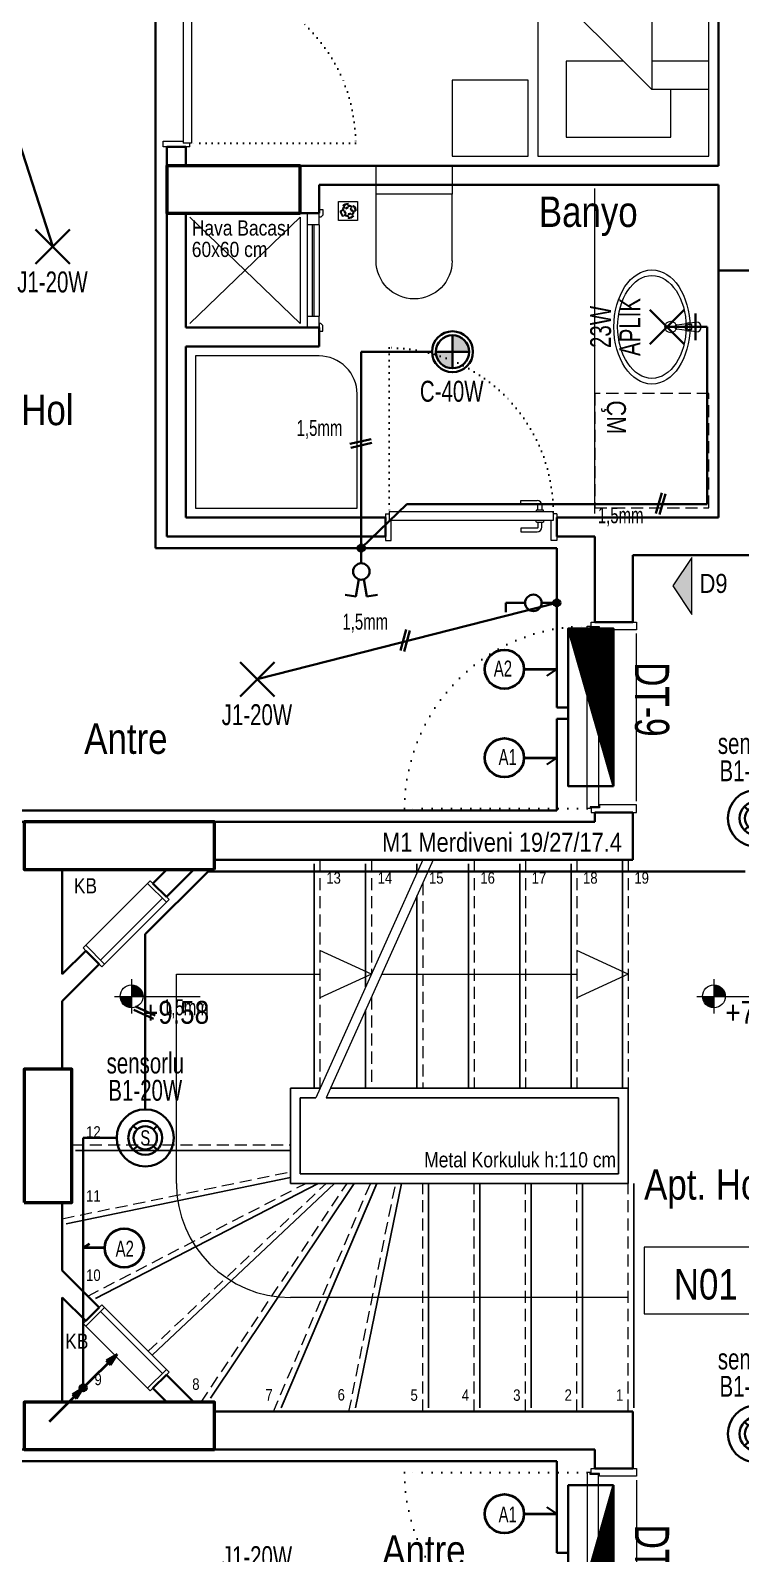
# Model space of a CAD drawing. Header units: millimetres. Extents: x 1852829 to 1882754, y -270850 to -231658.
# Drawn here: x 1865591 to 1865964, y -248051 to -247250 of the extents above; entities that cross this region are included whole.
import ezdxf
from ezdxf.enums import TextEntityAlignment as Align

# ---------------------------------------------------------------- set-up
doc = ezdxf.new("R2010")
doc.units = ezdxf.units.MM
for name, pattern in [('CONTINOUS', [0]), ('CONTINU', [0]), ('DASHED', [0.75, 0.5, -0.25]), ('DOT', [0.25, 0, -0.25]), ('izdüşüm arka', [3.175, 0, -3.175]), ('izdüşüm ön', [9.525, 6.35, -3.175])]:
    doc.linetypes.add(name, pattern=pattern)
for name, color, linetype, lineweight in [('a_ba', 6, 'Continuous', 50), ('a_doğrama', 251, 'Continuous', 20), ('a_duvar', 251, 'Continuous', 35), ('a_görünüş', 32, 'Continuous', 25), ('a_görünüş_ince', 8, 'Continuous', 20), ('a_izdüşüm_arka', 251, 'izdüşüm arka', 30), ('a_izdüşüm_ön', 6, 'izdüşüm ön', 9), ('a_not_kot', 251, 'Continuous', 13), ('a_not_mahal', 253, 'Continuous', 5), ('a_not_misc', 144, 'Continuous', 5), ('a_not_text', 7, 'Continuous', 13), ('a_tefriş', 8, 'Continuous', 20), ('Aydınlatma', 4, 'CONTINOUS', 35), ('Aydınlatma_', 3, 'Continuous', 40), ('Genel', 4, 'CONTINOUS', 40), ('Priz', 6, 'CONTINOUS', 40), ('Topraklama', 3, 'DASHED', 40)]:
    doc.layers.add(name, color=color, linetype=linetype, lineweight=lineweight)
doc.styles.add('Grupcad', font='arial.ttf', dxfattribs={"width": 0.7})
doc.styles.add('OL', font='tsimplex.shx', dxfattribs={"width": 0.8, "height": 12})
doc.styles.add('ROMANTUR', font='arial.ttf', dxfattribs={"width": 0.7})
doc.styles.get("Standard").update_dxf_attribs({"font": 'ARIALN.TTF'})

# ---------------------------------------------------------------- blocks, each defined once
blk = doc.blocks.new('K2')
at = {"layer": 'a_doğrama', "color": 251, "linetype": 'Continuous'}
for p, q in [((-13, 88.1), (-13, 1.9)), ((-13, 88.1), (-8.5, 88.1)), ((-12, 90), (-12, 88.1)), ((-12, 90), (-10, 90)), ((-8.5, 88.1), (-8.5, 1.9)), ((-13, 1.9), (-8.5, 1.9)), ((-12, 0), (-12, 1.9)), ((-12, 0), (-10, 0))]:
    blk.add_line(p, q, dxfattribs=at)
for points in [[(0, 90), (2, 90), (2, 87), (-8.5, 87)], [(0, 0), (2, 0), (2, 3), (-8.5, 3)]]:
    blk.add_lwpolyline(points, dxfattribs=at)
at = {"layer": 'a_doğrama', "color": 251}
for points in [[(-14, 80.1), (-16.5, 80.1, 0.414214), (-17, 79.6), (-17, 71.1), (-19, 71.1), (-19, 79.6)], [(-13, 83.1), (-13.5, 83.1, 0.414214), (-14, 82.6), (-14, 79.6, 0.414214), (-13.5, 79.1), (-13, 79.1)], [(-8.5, 83.1), (-8, 83.1, -0.414214), (-7.5, 82.6), (-7.5, 79.6, -0.414214), (-8, 79.1), (-8.5, 79.1)], [(-7.5, 80.1), (-5, 80.1, -0.414214), (-4.5, 79.6), (-4.5, 71.1), (-2.5, 71.1), (-2.5, 79.6)]]:
    blk.add_lwpolyline(points, format="xyb", dxfattribs=at)
for points in [[(-16.5, 82.1), (-14, 82.1)], [(-5, 82.1), (-7.5, 82.1)]]:
    blk.add_lwpolyline(points, dxfattribs=at)
for centre, start, end in [((-16.5, 79.6), 90, 180), ((-5, 79.6), 0, 90)]:
    blk.add_arc(centre, 2.5, start, end, dxfattribs=at)
at = {"layer": 'a_izdüşüm_arka', "color": 251}
blk.add_lwpolyline([(-99.2, 1.9), (-13, 1.9)], dxfattribs=at)
blk.add_arc((-13, 1.9), 86.2, 89.99996, 180, dxfattribs=at)
blk = doc.blocks.new('klozet')
at = {"layer": 'a_tefriş'}
blk.add_line((20, 0), (-20, 0), dxfattribs=at)
for points in [[(-20, 0), (-20, -15), (20, -15), (20, 0)], [(-20, -50), (-20, -15)], [(20, -50), (20, -15)]]:
    blk.add_lwpolyline(points, dxfattribs=at)
blk.add_arc((0, -50), 20, 180, 360, dxfattribs=at)
blk = doc.blocks.new('K1')
at = {"layer": 'a_doğrama', "color": 251}
for points in [[(-17.5, -2.5), (-22, -2.5), (-22, 0), (2, 0), (2, -4), (-17.5, -4), (-17.5, -2.5)], [(-27.5, -93.1), (-25, -93.1)], [(-17.5, -97.5), (-22, -97.5), (-22, -100), (2, -100), (2, -96), (-17.5, -96), (-17.5, -97.5)], [(-14.5, -93.1), (-17, -93.1)]]:
    blk.add_lwpolyline(points, dxfattribs=at)
blk.add_lwpolyline([(-18, -14), (-18, -4), (-18, -3), (-22.5, -3), (-22.5, -2.5), (-22.5, -2), (-24, -2), (-24, -2.5), (-24, -12.5), (-24, -88), (-24, -97.5), (-24, -98), (-22.5, -98), (-22.5, -97.5), (-22.5, -97), (-18, -97), (-18, -96), (-18, -86.5)], close=True, dxfattribs=at)
for points in [[(-25, -91.1), (-27.5, -91.1, -0.414214), (-28, -90.6), (-28, -82.1), (-30, -82.1), (-30, -90.6)], [(-17, -91.1), (-14.5, -91.1, 0.414214), (-14, -90.6), (-14, -82.1), (-12, -82.1), (-12, -90.6)], [(-24, -94.1), (-24.5, -94.1, -0.414214), (-25, -93.6), (-25, -90.6, -0.414214), (-24.5, -90.1), (-24, -90.1)], [(-18, -94.1), (-17.5, -94.1, 0.414214), (-17, -93.6), (-17, -90.6, 0.414214), (-17.5, -90.1), (-18, -90.1)]]:
    blk.add_lwpolyline(points, format="xyb", dxfattribs=at)
for centre, start, end in [((-27.5, -90.6), 180, 270), ((-14.5, -90.6), 270, 0)]:
    blk.add_arc(centre, 2.5, start, end, dxfattribs=at)
at = {"layer": 'a_görünüş_ince', "color": 251}
blk.add_line((2, -6), (2, -94), dxfattribs=at)
at = {"layer": 'a_izdüşüm_arka', "color": 251, "linetype": 'DOT', "ltscale": 20}
blk.add_line((-24, -2), (-120, -2), dxfattribs=at)
blk.add_arc((-24, -2), 96, 180, 270, dxfattribs=at)
blk = doc.blocks.new('M1')
at = {"layer": 'a_doğrama', "linetype": 'Continuous'}
for p, q in [((-24, 6), (-30, 6)), ((-30, 0), (-30, 6)), ((-24, 0), (-30, 0)), ((-24, 0), (-24, 6)), ((30, 6), (24, 6)), ((24, 6), (24, 0)), ((30, 0), (30, 6)), ((30, 0), (24, 0))]:
    blk.add_line(p, q, dxfattribs=at)
at = {"layer": 'a_doğrama'}
for p, q in [((24, 3.5), (-24, 3.5)), ((24, 2.5), (-24, 2.5))]:
    blk.add_line(p, q, dxfattribs=at)
for points in [[(-28, -1), (-28, 0), (-32, 0), (-32, -2), (-29, -2)], [(28, -1), (28, 0), (32, 0), (32, -2), (29, -2)]]:
    blk.add_lwpolyline(points, close=True, dxfattribs=at)
at = {"layer": 'a_görünüş_ince'}
for p, q in [((24, 6), (-24, 6)), ((-24, 0), (24, 0))]:
    blk.add_line(p, q, dxfattribs=at)
blk = doc.blocks.new('merdiven_c_blok')
at = {"layer": 'a_görünüş', "color": 253}
for p, q in [((2, 0), (7.5, 0)), ((-157.5, -2), (-157.5, -120)), ((-130.5, -2), (-130.5, -66.67)), ((-103.5, -2), (-103.5, -6.67)), ((-76.5, -2), (-76.5, -120)), ((-49.5, -2), (-49.5, -120)), ((-22.5, -2), (-22.5, -120)), ((4.5, 0), (4.5, -120)), ((-103.5, -18.85), (-103.5, -120)), ((-130.5, -78.85), (-130.5, -120)), ((-170, -170), (-170, -120)), ((-170, -120), (-154.5, -120)), ((-149.02, -120), (7.5, -120)), ((-165, -165), (-165, -125)), ((-165, -125), (-156.75, -125)), ((-151.27, -125), (2.5, -125)), ((-283, -152.75), (-170, -152.75)), ((-288, -191.25), (-170, -166.98)), ((2.5, -165), (-165, -165)), ((-272.51, -230.52), (-155.4, -170)), ((-242.66, -260.37), (-146.85, -170)), ((-212.01, -283), (-136.6, -170)), ((-174.85, -288), (-124.66, -170)), ((7.5, -170), (-170, -170)), ((-135.83, -288), (-111.61, -170)), ((-97.5, -288), (-97.5, -170)), ((-70.5, -288), (-70.5, -170)), ((-43.5, -288), (-43.5, -170)), ((-16.5, -288), (-16.5, -170)), ((10.5, -288), (10.5, -170))]:
    blk.add_line(p, q, dxfattribs=at)
for points in [[(7.5, -120), (7.5, -170)], [(2.5, -125), (2.5, -165)]]:
    blk.add_lwpolyline(points, dxfattribs=at)
at = {"layer": 'a_izdüşüm_ön', "color": 253}
for p, q in [((-154.5, 0), (-154.5, -120)), ((-127.5, 0), (-127.5, -60)), ((-73.5, 0), (-73.5, -120)), ((-46.5, 0), (-46.5, -120)), ((-19.5, 0), (-19.5, -120)), ((7.5, 0), (7.5, -120)), ((-100.5, -12.18), (-100.5, -120)), ((-127.5, -72.18), (-127.5, -120)), ((-285, -149.75), (-170, -149.75)), ((-290, -188.6), (-170, -163.92)), ((-276.6, -229.25), (-161.93, -170)), ((-244.78, -258.24), (-151.23, -170)), ((-216.95, -285), (-140.21, -170)), ((-178.96, -290), (-127.92, -170)), ((-139.3, -290), (-114.68, -170)), ((-100.5, -290), (-100.5, -170)), ((-73.5, -290), (-73.5, -170)), ((-46.5, -290), (-46.5, -170)), ((-19.5, -290), (-19.5, -170)), ((7.5, -290), (7.5, -170))]:
    blk.add_line(p, q, dxfattribs=at)
at = {"layer": 'a_not_misc', "color": 253}
for p, q in [((-230, -60), (-154.5, -60)), ((-230, -170), (-230, -60)), ((-122.02, -60), (-19.5, -60)), ((7.5, -230), (-170, -230))]:
    blk.add_line(p, q, dxfattribs=at)
for points in [[(-100.5, 0), (-156.75, -125)], [(-95.02, 0), (-151.27, -125)], [(-127.5, -60), (-154.5, -47.5)], [(7.5, -60), (-19.5, -47.5)], [(-127.5, -60), (-154.5, -72.5)], [(7.5, -60), (-19.5, -72.5)]]:
    blk.add_lwpolyline(points, dxfattribs=at)
blk.add_arc((-170, -170), 60, 180, 270, dxfattribs=at)
at = {"layer": 'a_not_text', "color": 253}
for s, p in [('13', (-151.19, -12.44)), ('14', (-124.19, -12.44)), ('15', (-97.19, -12.44)), ('16', (-70.19, -12.44)), ('17', (-43.19, -12.44)), ('18', (-16.19, -12.44)), ('19', (10.81, -12.44)), ('12', (-277.47, -145.98)), ('11', (-277.47, -179.6)), ('10', (-277.47, -221.29)), ('9', (-273.07, -276.08)), ('8', (-221.66, -278.54)), ('7', (-183.17, -284.17)), ('6', (-145.25, -284.17)), ('5', (-106.91, -284.33)), ('4', (-79.91, -284.33)), ('3', (-52.91, -284.33)), ('2', (-25.91, -284.33)), ('1', (1.09, -284.33))]:
    blk.add_text(s, height=6, dxfattribs=at).set_placement(p)
blk = doc.blocks.new('tefriş_yatak tek')
at = {"layer": 'a_tefriş'}
for points in [[(0, -0.45), (-1.9, -0.45), (-1.9, 0.45), (0, 0.45)], [(-1.9, -0.5), (-1.5, -0.5), (-1.5, -0.9), (-1.9, -0.9)]]:
    blk.add_lwpolyline(points, close=True, dxfattribs=at)
for points in [[(-1.55, 0.45), (-1.55, 0.15), (-0.95, -0.45), (-0.95, 0.15), (-1.55, 0.15)], [(-1.4, 0.45), (-1.4, 0.15)], [(-1.4, 0), (-1.4, -0.3), (-1.8, -0.3), (-1.8, 0.25), (-1.55, 0.25)]]:
    blk.add_lwpolyline(points, dxfattribs=at)
blk = doc.blocks.new('tefriş_süzgeç')
at = {"layer": 'a_tefriş'}
for p, q in [((5, 0), (-5, 0)), ((-5, 0), (-5, -10)), ((5, -10), (5, 0)), ((-3.62, -5.06), (-4.12, -5.06)), ((-2.62, -5.06), (-3.12, -5.06)), ((-2.58, -7.58), (-2.93, -7.93)), ((-2.55, -2.51), (-2.9, -2.15)), ((-1.96, -3.34), (-2.31, -2.98)), ((-1.87, -6.87), (-2.23, -7.23)), ((-1.62, -5.06), (-2.12, -5.06)), ((-1.17, -6.17), (-1.52, -6.52)), ((-1.15, -3.94), (-1.5, -3.59)), ((-0.16, -2.53), (-0.16, -2.03)), ((-0.06, -1.5), (-0.06, -1)), ((-0.06, -3), (-0.06, -3.5)), ((-0.06, -6.62), (-0.06, -7.12)), ((-0.06, -7.62), (-0.06, -8.12)), ((1.04, -3.96), (1.4, -3.6)), ((1.06, -6.15), (1.41, -6.5)), ((1.5, -5.06), (2, -5.06)), ((1.75, -3.25), (2.1, -2.9)), ((1.77, -6.85), (2.13, -7.2)), ((2.46, -2.54), (2.81, -2.19)), ((2.49, -7.55), (2.85, -7.9)), ((2.5, -5.06), (3, -5.06)), ((3.5, -5.06), (4, -5.06)), ((-5, -10), (5, -10)), ((-0.06, -8.62), (-0.06, -9.12))]:
    blk.add_line(p, q, dxfattribs=at)
for centre, radius, start, end in [((-0.06, -5.06), 4.06, 134.2896, 180), ((-0.06, -5.06), 3.56, 134.2896, 180), ((-0.06, -5.06), 3.06, 180, 225), ((-0.06, -5.06), 4.06, 225, 270), ((-0.06, -5.06), 2.56, 180, 225), ((-0.06, -5.06), 3.56, 225, 270), ((-0.38, -4.42), 2.4, 84.59432, 143.20159), ((-0.06, -5.06), 2.06, 134.2896, 180), ((-0.14, -4.97), 2.44, 90.34305, 138.12123), ((-0.06, -5.06), 1.56, 134.2896, 180), ((-0.06, -5.06), 2.06, 225, 270), ((-0.06, -5.06), 1.56, 225, 270), ((-0.06, -5.06), 4.06, 45, 90), ((-0.06, -5.06), 3.56, 45, 90), ((-0.06, -5.06), 2.06, 45, 90), ((-0.06, -5.06), 1.56, 45, 90), ((-0.06, -5.06), 2.56, 270, 315.7104), ((-0.06, -5.06), 3.06, 270, 315.7104), ((-0.06, -5.06), 1.56, 314.2896, 360), ((-0.06, -5.06), 2.06, 314.2896, 360), ((-0.06, -5.06), 2.56, 360, 45), ((-0.06, -5.06), 3.06, 360, 45), ((-0.06, -5.06), 3.56, 314.2896, 360), ((-0.06, -5.06), 4.06, 314.2896, 360)]:
    blk.add_arc(centre, radius, start, end, dxfattribs=at)
blk = doc.blocks.new('sembol_kot')
at = {"layer": 'a_not_kot'}
for points in [[(0, 10), (0, 0), (10, 0, 0.414214)], [(0, 0), (-10, 0, 0.414214), (0, -10)]]:
    blk.add_hatch(color=256, dxfattribs=at).paths.add_polyline_path(points)
for p, q in [((0, 15), (0, -15)), ((-15, 0), (60, 0))]:
    blk.add_line(p, q, dxfattribs=at)
blk.add_circle((0, 0), 10, dxfattribs=at)
blk = doc.blocks.new('B1-20W SENSORLU ARM.')
at = {"layer": 'Aydınlatma', "color": 1, "linetype": 'CONTINU'}
for p, q in [((-6.3, 6.3), (-4.34, 4.34)), ((6.3, 6.3), (4.34, 4.34)), ((-4.34, -4.34), (-6.3, -6.3)), ((4.34, -4.34), (6.3, -6.3))]:
    blk.add_line(p, q, dxfattribs=at)
at = {"layer": 'Aydınlatma', "linetype": 'CONTINU'}
blk.add_circle((0, 0), 15, dxfattribs=at)
at = {"layer": 'Aydınlatma', "color": 1, "linetype": 'CONTINU'}
for radius in [8.91, 6.14]:
    blk.add_circle((0, 0), radius, dxfattribs=at)
at = {"layer": 'Aydınlatma', "linetype": 'CONTINU', "style": 'Grupcad', "width": 0.7, "flags": 8}
for tag, p in [('SENSORLU', (0, 39.36)), ('B1-20W', (0, 25))]:
    blk.add_attdef(tag, text='', height=11, dxfattribs=at).set_placement(p, align=Align.MIDDLE_CENTER)
at = {"layer": 'Aydınlatma', "color": 4, "linetype": 'CONTINU', "style": 'Grupcad', "width": 0.7, "flags": 8}
blk.add_attdef('S.', text='', height=8, dxfattribs=at).set_placement((0, 0), align=Align.MIDDLE_CENTER)
blk = doc.blocks.new('YUKARIYA GIDEN HAT')
at = {"linetype": 'Continuous'}
blk.add_hatch(color=0, dxfattribs=at).paths.add_polyline_path([(12.1, 14.33), (14.28, 12.14), (17.77, 17.77)])
h = blk.add_hatch(color=7, dxfattribs=at)
edge = h.paths.add_edge_path()
edge.add_arc((0, 0), 1.75, 0, 360)
at = {"color": 0, "linetype": 'Continuous'}
for p, q in [((0, 0), (17.77, 17.77)), ((17.77, 17.77), (12.1, 14.33)), ((17.77, 17.77), (14.28, 12.14)), ((12.1, 14.33), (14.28, 12.14))]:
    blk.add_line(p, q, dxfattribs=at)
at = {"color": 7, "linetype": 'Continuous'}
blk.add_circle((0, 0), 1.75, dxfattribs=at)
blk = doc.blocks.new('ASAGIDAN GELEN HAT')
at = {"linetype": 'Continuous'}
blk.add_hatch(color=0, dxfattribs=at).paths.add_polyline_path([(-5.67, -3.43), (-3.48, -5.62), (0, 0)])
h = blk.add_hatch(color=7, dxfattribs=at)
edge = h.paths.add_edge_path()
edge.add_arc((0, 0), 1.75, 0, 360)
at = {"color": 0, "linetype": 'Continuous'}
for p, q in [((-17.77, -17.77), (0, 0)), ((0, 0), (-5.67, -3.43)), ((0, 0), (-3.48, -5.62)), ((-5.67, -3.43), (-3.48, -5.62))]:
    blk.add_line(p, q, dxfattribs=at)
at = {"color": 7, "linetype": 'Continuous'}
blk.add_circle((0, 0), 1.75, dxfattribs=at)
blk = doc.blocks.new('ASAGIDAN YUKARIYA HAT')
at = {"color": 0, "linetype": 'CONTINOUS'}
for name in ['YUKARIYA GIDEN HAT', 'ASAGIDAN GELEN HAT']:
    blk.add_blockref(name, (0, 0), dxfattribs=at)
blk = doc.blocks.new('KAT PANOSU')
at = {"layer": 'Aydınlatma', "linetype": 'CONTINU'}
h = blk.add_hatch(dxfattribs=at)
h.set_pattern_fill('ANSI31', color=2)
h.set_pattern_definition([(45, (274.5771, -113244.44112), (-0.08838834765, 0.08838834765), [])])
h.paths.add_polyline_path([(41.5, 11.87), (-41.5, -11.87), (41.5, -11.87)])
at = {"layer": 'Aydınlatma', "color": 2, "linetype": 'CONTINU'}
blk.add_line((-41.5, -11.87), (41.5, 11.87), dxfattribs=at)
blk.add_line((-41.5, -11.87), (41.5, 11.87), dxfattribs=at)
blk.add_line((-41.5, -11.87), (41.5, 11.87), dxfattribs=at)
blk.add_line((-41.5, -11.87), (41.5, 11.87), dxfattribs=at)
blk.add_line((-41.5, -11.87), (41.5, 11.87), dxfattribs=at)
blk.add_line((-41.5, -11.87), (41.5, 11.87), dxfattribs=at)
blk.add_lwpolyline([(-41.5, -11.87), (-41.5, 11.87), (41.5, 11.87), (41.5, -11.87)], close=True, dxfattribs=at)
blk.add_lwpolyline([(-41.5, -11.87), (-41.5, 11.87), (41.5, 11.87), (41.5, -11.87)], close=True, dxfattribs=at)
blk.add_lwpolyline([(-41.5, -11.87), (-41.5, 11.87), (41.5, 11.87), (41.5, -11.87)], close=True, dxfattribs=at)
blk.add_lwpolyline([(-41.5, -11.87), (-41.5, 11.87), (41.5, 11.87), (41.5, -11.87)], close=True, dxfattribs=at)
blk.add_lwpolyline([(-41.5, -11.87), (-41.5, 11.87), (41.5, 11.87), (41.5, -11.87)], close=True, dxfattribs=at)
blk.add_lwpolyline([(-41.5, -11.87), (-41.5, 11.87), (41.5, 11.87), (41.5, -11.87)], close=True, dxfattribs=at)
blk = doc.blocks.new('J1-20W')
at = {"layer": 'Aydınlatma', "color": 1, "linetype": 'CONTINU'}
for p, q in [((9, 9), (-9, -9)), ((-9, 9), (9, -9))]:
    blk.add_line(p, q, dxfattribs=at)
at = {"layer": 'Aydınlatma', "linetype": 'CONTINU', "style": 'Grupcad', "width": 0.7, "flags": 8}
blk.add_attdef('J1-20W', text='', height=11, dxfattribs=at).set_placement((0, 18.75), align=Align.MIDDLE_CENTER)
blk = doc.blocks.new('NORMAL ANAHTAR')
at = {"layer": 'Aydınlatma', "color": 6, "linetype": 'CONTINU'}
for p, q in [((0, 18.76), (-4.86, 18.76)), ((0, 8.64), (0, 18.76))]:
    blk.add_line(p, q, dxfattribs=at)
blk.add_circle((0, 4.32), 4.32, dxfattribs=at)
blk = doc.blocks.new('BUAT (Enerji)')
at = {"layer": 'Priz', "linetype": 'CONTINU'}
h = blk.add_hatch(color=256, dxfattribs=at)
edge = h.paths.add_edge_path()
edge.add_arc((0, 0), 1.75, 0, 360)
blk.add_circle((0, 0), 1.75, dxfattribs=at)
blk = doc.blocks.new('C-20W')
at = {"layer": 'Aydınlatma', "linetype": 'CONTINU'}
h = blk.add_hatch(color=1, dxfattribs=at)
h.paths.add_polyline_path([(8.7, 0), (0, 0), (0, 8.7, -0.414214)])
h.paths.add_polyline_path([(0, -8.7, -0.414214), (-8.7, 0), (0, 0)])
at = {"layer": 'Aydınlatma', "color": 1, "linetype": 'CONTINU'}
for p, q in [((0, 8.7), (0, -8.7)), ((8.7, 0), (-8.7, 0))]:
    blk.add_line(p, q, dxfattribs=at)
at = {"layer": 'Aydınlatma', "linetype": 'CONTINU'}
blk.add_circle((0, 0), 10.75, dxfattribs=at)
at = {"layer": 'Aydınlatma', "color": 1, "linetype": 'CONTINU'}
blk.add_circle((0, 0), 8.7, dxfattribs=at)
at = {"layer": 'Aydınlatma', "linetype": 'CONTINU', "style": 'Grupcad', "width": 0.7, "flags": 8}
blk.add_attdef('C-40W', text='', height=11, dxfattribs=at).set_placement((0, 20.75), align=Align.MIDDLE_CENTER)
blk = doc.blocks.new('APLIK dahili tip1-23W')
at = {"layer": 'Aydınlatma', "color": 1, "linetype": 'CONTINU'}
for p, q in [((9, 24), (-9, 6)), ((-9, 24), (9, 6))]:
    blk.add_line(p, q, dxfattribs=at)
at = {"layer": 'Aydınlatma', "linetype": 'CONTINU'}
for p, q in [((0, 15), (0, 0)), ((-7, 0), (7, 0)), ((0, 0), (0, 0))]:
    blk.add_line(p, q, dxfattribs=at)
at = {"layer": 'Aydınlatma', "linetype": 'CONTINU', "style": 'Grupcad', "width": 0.7, "flags": 8}
for tag, p in [('23W', (0, 49.96)), ('APLIK', (0, 34.54))]:
    blk.add_attdef(tag, text='', height=11, dxfattribs=at).set_placement(p, align=Align.MIDDLE_CENTER)
blk = doc.blocks.new('KOMUTATOR ANAHTAR')
at = {"layer": 'Aydınlatma', "color": 6, "linetype": 'CONTINU'}
for p, q in [((-2.88, 17.46), (-8.56, 16.51)), ((-1.36, 8.42), (-2.88, 17.46)), ((1.36, 8.42), (2.88, 17.46)), ((2.88, 17.46), (8.56, 16.51))]:
    blk.add_line(p, q, dxfattribs=at)
blk.add_circle((0, 4.32), 4.32, dxfattribs=at)

msp = doc.modelspace()

# ---------------------------------------------------------------- hatches: boundary and pattern name
at = {"layer": 'a_not_misc'}
h = msp.add_hatch(color=256, dxfattribs=at)
h.dxf.hatch_style = 1
h.paths.add_polyline_path([(1865938.67, -247527.17), (1865928.67, -247542.17), (1865938.67, -247557.17)])

# ---------------------------------------------------------------- linework, layer by layer
at = {"layer": 'a_ba', "color": 253}
for points in [[(1865732.71, -247346.28), (1865732.71, -247321.28), (1865662.71, -247321.28), (1865662.71, -247346.28)], [(1865687.71, -247691.28), (1865687.71, -247666.28), (1865587.71, -247666.28), (1865587.71, -247691.28)], [(1865587.71, -247866.28), (1865612.71, -247866.28), (1865612.71, -247796.28), (1865587.71, -247796.28)], [(1865687.71, -247996.28), (1865687.71, -247971.28), (1865587.71, -247971.28), (1865587.71, -247996.28)]]:
    msp.add_lwpolyline(points, close=True, dxfattribs=at)
at = {"layer": 'a_doğrama'}
for p, q in [((1865618.62, -247732.54), (1865620.03, -247733.96)), ((1865618.62, -247930.02), (1865620.03, -247928.6))]:
    msp.add_line(p, q, dxfattribs=at)
for points in [[(1865652.56, -247698.6), (1865653.97, -247697.19)], [(1865652.56, -247698.6), (1865662.46, -247708.5)], [(1865655.39, -247698.6), (1865653.97, -247697.19)], [(1865660.34, -247706.38), (1865627.81, -247738.91)], [(1865662.46, -247708.5), (1865629.93, -247741.03)], [(1865662.46, -247705.67), (1865663.87, -247707.09)], [(1865663.87, -247707.09), (1865662.46, -247708.5)], [(1865618.62, -247732.54), (1865620.03, -247731.13)], [(1865620.03, -247731.13), (1865629.93, -247741.03)], [(1865627.1, -247741.03), (1865628.52, -247742.44)], [(1865629.93, -247741.03), (1865628.52, -247742.44)], [(1865620.03, -247931.43), (1865629.93, -247921.53)], [(1865627.1, -247921.53), (1865628.52, -247920.12), (1865629.93, -247921.53)], [(1865660.34, -247956.18), (1865627.81, -247923.65)], [(1865662.46, -247954.06), (1865629.93, -247921.53)], [(1865618.62, -247930.02), (1865620.03, -247931.43)], [(1865652.56, -247963.96), (1865662.46, -247954.06)], [(1865663.87, -247955.47), (1865662.46, -247954.06)], [(1865662.46, -247956.89), (1865663.87, -247955.47)], [(1865652.56, -247963.96), (1865653.97, -247965.37)], [(1865655.39, -247963.96), (1865653.97, -247965.37)]]:
    msp.add_lwpolyline(points, dxfattribs=at)
at = {"layer": 'a_duvar'}
for p, q in [((1865952.71, -246961.28), (1865952.71, -247321.28)), ((1865662.71, -247311.28), (1865662.71, -247516.28)), ((1865672.71, -247321.28), (1865672.71, -247311.28)), ((1865952.71, -247321.28), (1865672.71, -247321.28)), ((1865732.71, -247331.28), (1865732.71, -247346.28)), ((1865742.71, -247346.28), (1865742.71, -247331.28)), ((1865742.71, -247331.28), (1865952.71, -247331.28)), ((1865952.71, -247331.28), (1865952.71, -247506.28)), ((1865672.71, -247406.28), (1865672.71, -247346.28)), ((1865742.71, -247406.28), (1865672.71, -247406.28)), ((1865742.71, -247416.28), (1865742.71, -247406.28)), ((1865672.71, -247506.28), (1865672.71, -247416.28)), ((1865672.71, -247416.28), (1865742.71, -247416.28)), ((1865777.71, -247506.28), (1865672.71, -247506.28)), ((1865777.71, -247506.28), (1865672.71, -247506.28)), ((1865777.71, -247516.28), (1865777.71, -247506.28)), ((1865867.71, -247506.28), (1865867.71, -247516.28)), ((1865867.71, -247516.28), (1865867.71, -247506.28)), ((1865952.71, -247506.28), (1865867.71, -247506.28)), ((1865662.71, -247516.28), (1865777.71, -247516.28)), ((1865867.71, -247516.28), (1865887.71, -247516.28)), ((1865887.71, -247516.28), (1865887.71, -247561.28)), ((1865907.71, -247526.05), (1866027.71, -247526.05)), ((1865907.71, -247561.28), (1865907.71, -247526.05)), ((1865887.71, -247561.28), (1865907.71, -247561.28)), ((1865887.71, -247661.28), (1865887.71, -247666.28)), ((1865907.71, -247661.28), (1865887.71, -247661.28)), ((1865887.71, -247661.28), (1865887.71, -247666.28)), ((1865907.71, -247686.28), (1865907.71, -247661.28)), ((1865907.71, -247686.28), (1865907.71, -247661.28)), ((1865887.71, -247666.28), (1865542.71, -247666.28)), ((1865687.71, -247686.28), (1865907.71, -247686.28)), ((1865607.71, -247746.28), (1865607.71, -247691.28)), ((1865607.71, -247796.28), (1865607.71, -247760.42)), ((1865607.71, -247902.14), (1865607.71, -247866.28)), ((1865607.71, -247971.28), (1865607.71, -247916.28)), ((1865907.71, -247976.28), (1865687.71, -247976.28)), ((1865907.71, -248006.28), (1865907.71, -247976.28)), ((1865907.71, -248006.28), (1865907.71, -247976.28)), ((1865542.71, -247996.28), (1865887.71, -247996.28)), ((1865887.71, -247996.28), (1865887.71, -248006.28)), ((1865887.71, -247996.28), (1865887.71, -248006.28)), ((1865887.71, -248006.28), (1865907.71, -248006.28))]:
    msp.add_line(p, q, dxfattribs=at)
for points in [[(1865662.71, -247311.28), (1865672.71, -247311.28)], [(1865732.71, -247346.28), (1865742.71, -247346.28)], [(1865662.71, -247691.28), (1865655.39, -247698.6)], [(1865676.85, -247691.28), (1865662.46, -247705.67)], [(1865655.39, -247698.6), (1865662.46, -247705.67)], [(1865620.03, -247733.96), (1865607.71, -247746.28)], [(1865620.03, -247733.96), (1865627.1, -247741.03)], [(1865627.1, -247741.03), (1865607.71, -247760.42)], [(1865627.1, -247921.53), (1865607.71, -247902.14)], [(1865620.03, -247928.6), (1865607.71, -247916.28)], [(1865620.03, -247928.6), (1865627.1, -247921.53)], [(1865655.39, -247963.96), (1865662.46, -247956.89)], [(1865676.85, -247971.28), (1865662.46, -247956.89)], [(1865662.71, -247971.28), (1865655.39, -247963.96)]]:
    msp.add_lwpolyline(points, dxfattribs=at)
at = {"layer": 'a_görünüş_ince'}
for points in [[(1865732.71, -247348.28), (1865732.71, -247404.28)], [(1865652.56, -247698.6), (1865620.03, -247731.13)], [(1865652.56, -247963.96), (1865620.03, -247931.43)]]:
    msp.add_lwpolyline(points, dxfattribs=at)
at = {"layer": 'a_izdüşüm_ön', "color": 251}
msp.add_lwpolyline([(1865947.71, -247501.05), (1865947.71, -247441.05), (1865887.71, -247441.05), (1865887.71, -247501.05)], close=True, dxfattribs=at)
at = {"layer": 'a_not_mahal'}
msp.add_lwpolyline([(1865973.63, -247889.85), (1865913.63, -247889.85), (1865913.63, -247924.85), (1865973.63, -247924.85)], close=True, dxfattribs=at)
at = {"layer": 'a_not_misc'}
for points in [[(1865732.71, -247348.28), (1865674.78, -247404.28)], [(1865732.71, -247404.28), (1865674.78, -247348.28)]]:
    msp.add_lwpolyline(points, dxfattribs=at)
msp.add_lwpolyline([(1865938.67, -247527.17), (1865928.67, -247542.17), (1865938.67, -247557.17), (1865938.67, -247527.17)], close=True, dxfattribs=at)
at = {"layer": 'a_tefriş'}
for p, q in [((1865887.71, -247504.05), (1865887.71, -247333.28)), ((1865930.77, -247404.94), (1865936.06, -247404.28)), ((1865937.01, -247403.95), (1865941.21, -247403.55)), ((1865938.72, -247404.69), (1865937.23, -247404.69)), ((1865938.72, -247407.41), (1865938.72, -247404.69)), ((1865936.06, -247407.82), (1865930.77, -247407.16)), ((1865941.21, -247408.55), (1865937.01, -247408.15)), ((1865937.23, -247407.41), (1865938.72, -247407.41))]:
    msp.add_line(p, q, dxfattribs=at)
msp.add_lwpolyline([(1865742.71, -247421.28), (1865677.71, -247421.28), (1865677.71, -247501.28), (1865762.71, -247501.28), (1865762.71, -247441.28, 0.414214)], format="xyb", close=True, dxfattribs=at)
msp.add_circle((1865927.59, -247406.05), 3, dxfattribs=at)
msp.add_circle((1865927.59, -247406.05), 3, dxfattribs=at)
for centre, radius, start, end in [((1865930.91, -247406.05), 1.12, 97.13892, 262.86108), ((1865937.2, -247406.05), 2.11, 122.77103, 237.22897), ((1865937.23, -247406.05), 1.36, 90, 270), ((1865937.2, -247406.05), 2.11, 95.16961, 122.77103), ((1865941.21, -247406.05), 2.5, 270, 90), ((1865937.2, -247406.05), 2.11, 237.22897, 264.83039)]:
    msp.add_arc(centre, radius, start, end, dxfattribs=at)
for major_axis in [(0, 30), (0, 27)]:
    msp.add_ellipse((1865917.71, -247406.05), major_axis=major_axis, ratio=0.666667, dxfattribs=at)
at = {"layer": 'Aydınlatma'}
for p, q in [((1865656.71, -247195.28), (1865656.71, -247522.28)), ((1865555.35, -247217.28), (1865602.71, -247363.78)), ((1865972.71, -247376.42), (1865952.71, -247376.42)), ((1865940.71, -247406.05), (1865946.71, -247406.05)), ((1865946.71, -247406.05), (1865946.71, -247499.21)), ((1865764.93, -247522.28), (1865764.93, -247419.08)), ((1865802.13, -247419.08), (1865764.93, -247419.08)), ((1865788.83, -247499.21), (1865764.93, -247522.28)), ((1865946.71, -247499.21), (1865788.83, -247499.21)), ((1865656.71, -247522.28), (1865867.71, -247522.28)), ((1865867.71, -247606.03), (1865867.71, -247522.28)), ((1865710.21, -247591.28), (1865867.71, -247551.09)), ((1865867.71, -247586), (1865862.48, -247589.54)), ((1865873.71, -247606.03), (1865867.71, -247606.03)), ((1865873.71, -247612.03), (1865867.71, -247612.03)), ((1865867.71, -247612.03), (1865867.71, -247660.28)), ((1865867.71, -247632.55), (1865862.48, -247636.09)), ((1865867.71, -247660.28), (1865369.37, -247660.28)), ((1865684.34, -247692.28), (1865651.34, -247725.27)), ((1865684.34, -247692.28), (1865966.71, -247692.28)), ((1865651.34, -247817.37), (1865651.34, -247725.27)), ((1865618.71, -247963.78), (1865618.71, -247832.37)), ((1865636.34, -247832.37), (1865618.71, -247832.37)), ((1865618.71, -247890.26), (1865621.98, -247888.05)), ((1865867.71, -248002.28), (1865369.37, -248002.28)), ((1865867.71, -248050.53), (1865867.71, -248002.28)), ((1865867.71, -248030.01), (1865862.48, -248026.47)), ((1865873.71, -248050.53), (1865867.71, -248050.53))]:
    msp.add_line(p, q, dxfattribs=at)
at = {"layer": 'Aydınlatma', "color": 3}
for p, q in [((1865758.92, -247467.57), (1865770.05, -247465)), ((1865759.37, -247469.52), (1865770.5, -247466.95)), ((1865919.79, -247504.16), (1865922.89, -247493.16)), ((1865921.72, -247504.7), (1865924.82, -247493.71)), ((1865785.49, -247576.14), (1865788.58, -247565.14)), ((1865787.41, -247576.68), (1865790.51, -247565.69)), ((1865645.32, -247765.03), (1865655.69, -247769.83)), ((1865646.16, -247763.22), (1865656.53, -247768.01))]:
    msp.add_line(p, q, dxfattribs=at)
at = {"layer": 'Aydınlatma', "color": 6}
for p, q in [((1865764.93, -247530.28), (1865764.93, -247522.28)), ((1865859.71, -247551.09), (1865867.71, -247551.09))]:
    msp.add_line(p, q, dxfattribs=at)
at = {"layer": 'Priz', "color": 4, "linetype": 'CONTINU'}
for p, q in [((1865850.41, -247586), (1865867.71, -247586)), ((1865850.41, -247632.55), (1865867.71, -247632.55)), ((1865630.01, -247890.26), (1865618.71, -247890.26)), ((1865850.41, -248030.01), (1865867.71, -248030.01))]:
    msp.add_line(p, q, dxfattribs=at)
for centre in [(1865840.17, -247586), (1865840.17, -247632.55), (1865640.25, -247890.26), (1865840.17, -248030.01)]:
    msp.add_circle(centre, 10.25, dxfattribs=at)

# ---------------------------------------------------------------- block references
at = {"color": 251}
msp.add_blockref('merdiven_c_blok', (1865897.71, -247686.28), dxfattribs=at)
at = {"layer": 'a_doğrama', "xscale": -1, "rotation": 90}
msp.add_blockref('M1', (1865742.71, -247376.28), dxfattribs=at)
at = {"layer": 'a_duvar', "xscale": 0.6, "yscale": 0.6, "zscale": 0.6}
for p in [(1865644.15, -247757.96), (1865950.33, -247757.96)]:
    msp.add_blockref('sembol_kot', p, dxfattribs=at)
at = {"layer": 'a_izdüşüm_arka', "ltscale": 5, "xscale": -1}
for name, p, rotation in [('K2', (1865662.71, -247311.28), 0.0007963121093723657), ('K1', (1865907.71, -247661.28), 180.0007963121094)]:
    msp.add_blockref(name, p, dxfattribs=dict(at, rotation=rotation))
at = {"layer": 'a_izdüşüm_arka', "ltscale": 5}
for name, p, rotation in [('K2', (1865777.71, -247516.28), 269.9992036878906), ('K1', (1865907.71, -248006.28), 359.9992036878907)]:
    msp.add_blockref(name, p, dxfattribs=dict(at, rotation=rotation))
at = {"layer": 'a_tefriş', "xscale": -100, "yscale": 100, "zscale": 100, "rotation": 270}
msp.add_blockref('tefriş_yatak tek', (1865902.71, -247126.28), dxfattribs=at)
at = {"layer": 'a_tefriş', "color": 113, "xscale": -1, "rotation": 359.9992036605381}
msp.add_blockref('klozet', (1865792.71, -247321.28), dxfattribs=at)
at = {"layer": 'a_tefriş', "xscale": -1, "rotation": 90}
msp.add_blockref('tefriş_süzgeç', (1865752.98, -247345.1), dxfattribs=at)
at = {"layer": 'Aydınlatma', "linetype": 'CONTINU'}
ref = msp.add_blockref('APLIK dahili tip1-23W', (1865940.71, -247406.05), dxfattribs=dict(at, rotation=90.00000000000001))
ref.add_attrib('APLIK', 'APLIK', dxfattribs={"layer": 'Aydınlatma_', "color": 4, "linetype": 'ByBlock', "height": 11, "rotation": 90, "style": 'Grupcad', "width": 0.7}).set_placement((1865906.17, -247406.05), align=Align.MIDDLE_CENTER)
ref.add_attrib('23W', '23W', dxfattribs={"layer": 'Aydınlatma_', "color": 4, "linetype": 'ByBlock', "height": 11, "rotation": 90, "style": 'Grupcad', "width": 0.7}).set_placement((1865890.75, -247406.05), align=Align.MIDDLE_CENTER)
ref = msp.add_blockref('C-20W', (1865812.88, -247419.08), dxfattribs=dict(at, rotation=180))
ref.add_attrib('C-20W', 'C-40W', dxfattribs={"layer": 'Aydınlatma_', "color": 4, "linetype": 'Continuous', "height": 11, "style": 'Grupcad', "width": 0.7}).set_placement((1865812.46, -247439.83), align=Align.MIDDLE_CENTER)
for name, p, rotation in [('KOMUTATOR ANAHTAR', (1865764.93, -247530.28), 180), ('NORMAL ANAHTAR', (1865859.71, -247551.09), 89.99999999999993), ('KAT PANOSU', (1865885.58, -247606.03), 90.00000000000001)]:
    msp.add_blockref(name, p, dxfattribs=dict(at, rotation=rotation))
ref = msp.add_blockref('B1-20W SENSORLU ARM.', (1865972.71, -247664.37), dxfattribs=at)
ref.add_attrib('S.', 'S', dxfattribs={"layer": 'Aydınlatma_', "color": 4, "linetype": 'Continuous', "height": 8, "style": 'Grupcad', "width": 0.7}).set_placement((1865972.71, -247664.37), align=Align.MIDDLE_CENTER)
ref.add_attrib('B1-20W', 'B1-20W', dxfattribs={"layer": 'Aydınlatma_', "color": 4, "linetype": 'Continuous', "height": 11, "style": 'Grupcad', "width": 0.7}).set_placement((1865972.71, -247639.37), align=Align.MIDDLE_CENTER)
ref.add_attrib('SENSORLU', 'sensorlu', dxfattribs={"layer": 'Aydınlatma_', "color": 4, "linetype": 'Continuous', "height": 11, "style": 'Grupcad', "width": 0.7}).set_placement((1865972.71, -247625.01), align=Align.MIDDLE_CENTER)
ref = msp.add_blockref('B1-20W SENSORLU ARM.', (1865651.34, -247832.37), dxfattribs=at)
ref.add_attrib('S.', 'S', dxfattribs={"layer": 'Aydınlatma_', "color": 4, "linetype": 'Continuous', "height": 8, "style": 'Grupcad', "width": 0.7}).set_placement((1865651.34, -247832.37), align=Align.MIDDLE_CENTER)
ref.add_attrib('B1-20W', 'B1-20W', dxfattribs={"layer": 'Aydınlatma_', "color": 4, "linetype": 'Continuous', "height": 11, "style": 'Grupcad', "width": 0.7}).set_placement((1865651.34, -247807.37), align=Align.MIDDLE_CENTER)
ref.add_attrib('SENSORLU', 'sensorlu', dxfattribs={"layer": 'Aydınlatma_', "color": 4, "linetype": 'Continuous', "height": 11, "style": 'Grupcad', "width": 0.7}).set_placement((1865651.34, -247793.01), align=Align.MIDDLE_CENTER)
ref = msp.add_blockref('B1-20W SENSORLU ARM.', (1865972.71, -247987.98), dxfattribs=at)
ref.add_attrib('S.', 'S', dxfattribs={"layer": 'Aydınlatma_', "color": 4, "linetype": 'Continuous', "height": 8, "style": 'Grupcad', "width": 0.7}).set_placement((1865972.71, -247987.98), align=Align.MIDDLE_CENTER)
ref.add_attrib('B1-20W', 'B1-20W', dxfattribs={"layer": 'Aydınlatma_', "color": 4, "linetype": 'Continuous', "height": 11, "style": 'Grupcad', "width": 0.7}).set_placement((1865972.71, -247962.98), align=Align.MIDDLE_CENTER)
ref.add_attrib('SENSORLU', 'sensorlu', dxfattribs={"layer": 'Aydınlatma_', "color": 4, "linetype": 'Continuous', "height": 11, "style": 'Grupcad', "width": 0.7}).set_placement((1865972.71, -247948.61), align=Align.MIDDLE_CENTER)
at = {"layer": 'Aydınlatma', "linetype": 'CONTINU', "xscale": -1, "rotation": 90}
msp.add_blockref('KAT PANOSU', (1865885.58, -248056.53), dxfattribs=at)
at = {"layer": 'Genel', "linetype": 'CONTINU'}
msp.add_blockref('ASAGIDAN YUKARIYA HAT', (1865618.71, -247963.78), dxfattribs=at)
at = {"layer": 'Priz', "color": 4, "linetype": 'CONTINU'}
for p, rotation in [((1865764.93, -247522.28), 270), ((1865867.71, -247551.09), 180)]:
    msp.add_blockref('BUAT (Enerji)', p, dxfattribs=dict(at, rotation=rotation))
at = {"layer": 'Topraklama'}
ref = msp.add_blockref('J1-20W', (1865602.71, -247363.78), dxfattribs=dict(at, rotation=180))
ref.add_attrib('J1-20W', 'J1-20W', dxfattribs={"layer": 'Aydınlatma', "linetype": 'CONTINU', "height": 11, "style": 'Grupcad', "width": 0.7, "flags": 8}).set_placement((1865602.54, -247382.38), align=Align.MIDDLE_CENTER)
ref = msp.add_blockref('J1-20W', (1865710.21, -247591.28), dxfattribs=dict(at, rotation=180))
ref.add_attrib('J1-20W', 'J1-20W', dxfattribs={"layer": 'Aydınlatma', "linetype": 'CONTINU', "height": 11, "style": 'Grupcad', "width": 0.7, "flags": 8}).set_placement((1865710.04, -247609.88), align=Align.MIDDLE_CENTER)
ref = msp.add_blockref('J1-20W', (1865710.21, -248071.28), dxfattribs=dict(at, xscale=-1))
ref.add_attrib('J1-20W', 'J1-20W', dxfattribs={"layer": 'Aydınlatma', "linetype": 'CONTINU', "height": 11, "style": 'Grupcad', "width": 0.7, "flags": 8}).set_placement((1865710.04, -248052.53), align=Align.MIDDLE_CENTER)

# ---------------------------------------------------------------- texts
at = {"layer": 'a_not_kot'}
for s, p in [('+9.58', (1865650.15, -247772.36)), ('+7.50', (1865956.33, -247772.36))]:
    msp.add_text(s, height=12, dxfattribs=at).set_placement(p)
at = {"layer": 'a_not_mahal'}
for s, height, p in [('Banyo', 16, (1865858.28, -247353.46)), ('Hol', 16, (1865586.14, -247457.67)), ('Antre', 16, (1865619.24, -247630.48)), ('KB', 8, (1865613.77, -247703.86)), ('Apt. Holü', 16, (1865913.63, -247864.85)), ('KB', 8, (1865609.22, -247943.27)), ('Antre', 16, (1865775.94, -248057.26))]:
    msp.add_text(s, height=height, dxfattribs=at).set_placement(p)
msp.add_text('ÇM', height=10, rotation=270, dxfattribs=at).set_placement((1865894.07, -247444.65))
msp.add_text('N01', height=16, rotation=360, dxfattribs=at).set_placement((1865946.06, -247917.35), align=Align.CENTER)
at = {"layer": 'a_not_text'}
for s, height, p in [('Hava Bacası', 8, (1865675.8, -247358)), ('60x60 cm', 8, (1865675.8, -247369.26)), ('D9', 10, (1865942.84, -247545.88)), ('M1 Merdiveni 19/27/17.4', 10, (1865775.86, -247681.97)), ('Metal Korkuluk h:110 cm', 8, (1865798, -247847.87))]:
    msp.add_text(s, height=height, dxfattribs=at).set_placement(p)
at = {"layer": 'Aydınlatma', "linetype": 'CONTINU', "style": 'ROMANTUR', "width": 0.7}
for s, p in [('DT-9', (1865917.82, -247601.86)), ('DT-10', (1865917.82, -248060.19))]:
    msp.add_text(s, height=18, rotation=270, dxfattribs=at).set_placement(p, align=Align.MIDDLE_CENTER)
at = {"layer": 'Priz', "color": 3, "linetype": 'CONTINU', "style": 'OL', "width": 0.7}
for p in [(1865730.94, -247463.32), (1865889.27, -247509.22), (1865754.99, -247565.17)]:
    msp.add_text('1,5mm', height=8.4, dxfattribs=at).set_placement(p)
at = {"layer": 'Priz', "color": 4, "linetype": 'CONTINU', "style": 'OL', "width": 0.7}
for s, p in [('A2', (1865834.59, -247589.83)), ('A1', (1865837.11, -247636.38)), ('A1', (1865837.11, -248034.58))]:
    msp.add_text(s, height=8.4, dxfattribs=at).set_placement(p)
at = {"layer": 'Priz', "color": 3, "linetype": 'CONTINU', "style": 'OL', "width": 0.7}
msp.add_text('1,5mm', height=8.4, rotation=360, dxfattribs=at).set_placement((1865660.65, -247767.94))
at = {"layer": 'Priz', "color": 4, "linetype": 'CONTINU', "style": 'OL', "width": 0.7}
msp.add_text('A2', height=8.4, rotation=360, dxfattribs=at).set_placement((1865635.75, -247894.83))

doc.saveas('drawing.dxf')
